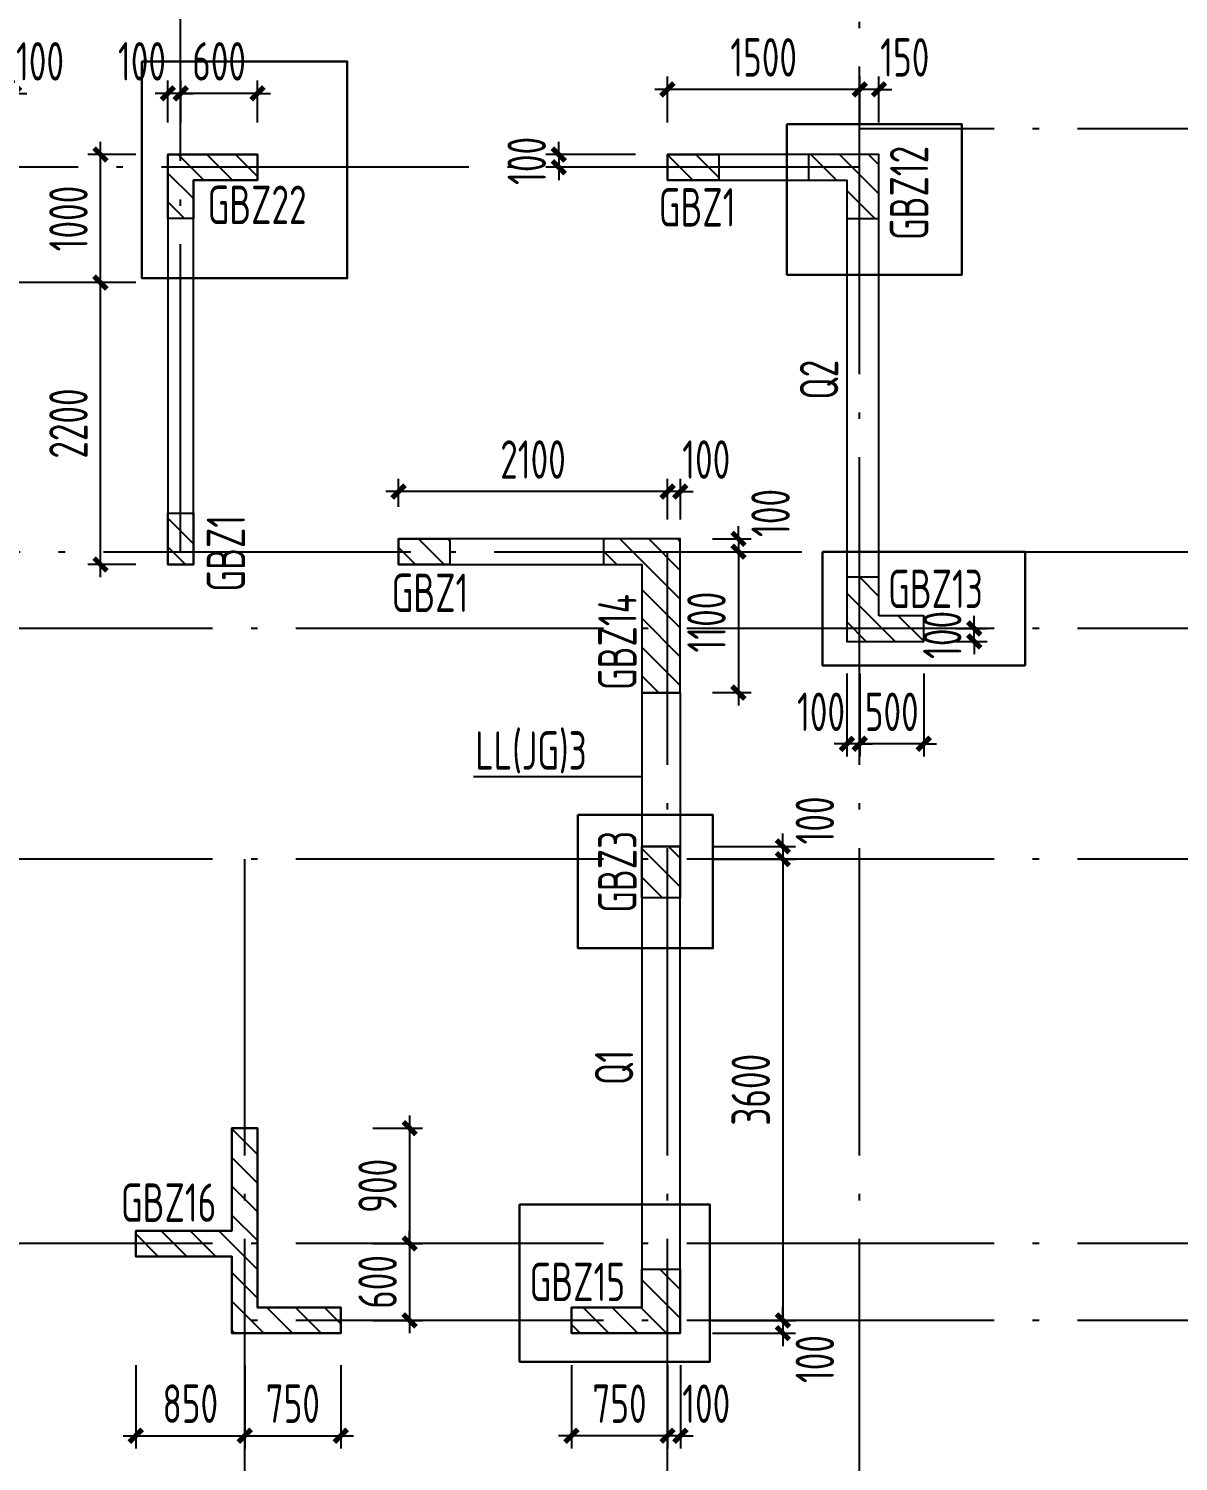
# Model space of a CAD drawing. Extents: x -144902 to 588294, y -160863 to 65494.
# Drawn here: x 13115 to 22089, y -124218 to -113036 of the extents above; entities that cross this region are included whole.
import ezdxf

# ---------------------------------------------------------------- set-up
doc = ezdxf.new("R2010")
doc.units = 0
doc.header["$LTSCALE"] = 100
doc.linetypes.add('ACAD_ISO04W100', pattern=[30.5, 24, -3, 0.5, -3])
doc.layers.get('0').update_dxf_attribs({"linetype": 'CONTINUOUS'})
doc.layers.get('Defpoints').update_dxf_attribs({"linetype": 'CONTINUOUS'})
for name, color, linetype in [('colu', 255, 'CONTINUOUS'), ('DIM', 3, 'CONTINUOUS'), ('DOTE', 253, 'ACAD_ISO04W100'), ('hatch1', 253, 'CONTINUOUS'), ('TEXT', 7, 'CONTINUOUS'), ('剪力墙开洞', 170, 'CONTINUOUS'), ('剪力墙身标注', 7, 'CONTINUOUS'), ('砼墙', 3, 'CONTINUOUS'), ('门', 174, 'CONTINUOUS')]:
    doc.layers.add(name, color=color, linetype=linetype)
doc.styles.get("Standard").update_dxf_attribs({"font": 'tssdeng.shx', "width": 0.7, "bigfont": 'tssdchn.shx'})
doc.styles.add('TSSD_Dimension', font='Tssdeng.shx', dxfattribs={"width": 0.7, "bigfont": 'tssdchn.shx'})
doc.dimstyles.new('TSSD_100_100', dxfattribs={"dimtxt": 300, "dimasz": 100, "dimexe": 100, "dimexo": 250, "dimgap": 100, "dimtad": 1, "dimdec": 0, "dimzin": 0, "dimdsep": 46, "dimtxsty": 'TSSD_Dimension', "dimblk": 'ARCHTICK', "dimcen": 0, "dimdle": 100, "dimclrt": 7, "dimadec": 0, "dimazin": 0, "dimtfac": 1, "dimtdec": 0, "dimtix": 1, "dimtmove": 2, "dimatfit": 3, "dimfxl": 1, "dimtolj": 1, "dimtzin": 0, "dimarcsym": 0})
pattern_1 = [(135, (17084.77, -33305.15), (112.2532, 112.2532), [])]

# ---------------------------------------------------------------- blocks, each defined once
blk = doc.blocks.new('_ArchTick')
at = {"color": 0, "linetype": 'ByBlock', "const_width": 0.4}
blk.add_lwpolyline([(-0.5, -0.5), (0.5, 0.5)], dxfattribs=at)
blk = doc.blocks.new('*D981')
at = {"layer": 'Defpoints', "color": 0}
for p in [(15552, -121618), (15552, -122518), (16089, -122518)]:
    blk.add_point(p, dxfattribs=at)
at = {"layer": 'DIM', "color": 0, "lineweight": -2}
for p, q in [((16089, -121518), (16089, -122618)), ((15802, -121618), (16189, -121618)), ((15802, -122518), (16189, -122518))]:
    blk.add_line(p, q, dxfattribs=at)
at = {"layer": 'DIM', "color": 0, "lineweight": -2, "xscale": 100, "yscale": 100, "zscale": 100}
for p, rotation in [((16089, -121618), 90), ((16089, -122518), 270)]:
    blk.add_blockref('_ArchTick', p, dxfattribs=dict(at, rotation=rotation))
at = {"layer": 'DIM', "color": 7, "insert": (15839, -122068), "char_height": 300, "attachment_point": 5, "rotation": 90, "style": 'TSSD_Dimension'}
blk.add_mtext('\\A1;900', dxfattribs=at)
blk = doc.blocks.new('*D982')
at = {"layer": 'Defpoints', "color": 0}
for p in [(15552, -122518), (15552, -123118), (16089, -123118)]:
    blk.add_point(p, dxfattribs=at)
at = {"layer": 'DIM', "color": 0, "lineweight": -2}
for p, q in [((16089, -122518), (16089, -122418)), ((15802, -122518), (16189, -122518)), ((16089, -122518), (16089, -123118)), ((15802, -123118), (16189, -123118)), ((16089, -123118), (16089, -123218))]:
    blk.add_line(p, q, dxfattribs=at)
at = {"layer": 'DIM', "color": 0, "lineweight": -2, "xscale": 100, "yscale": 100, "zscale": 100}
for p, rotation in [((16089, -122518), 270), ((16089, -123118), 90)]:
    blk.add_blockref('_ArchTick', p, dxfattribs=dict(at, rotation=rotation))
at = {"layer": 'DIM', "color": 7, "insert": (15839, -122818), "char_height": 300, "attachment_point": 5, "rotation": 90, "style": 'TSSD_Dimension'}
blk.add_mtext('\\A1;600', dxfattribs=at)
blk = doc.blocks.new('*D989')
at = {"layer": 'Defpoints', "color": 0}
for p in [(13676, -115018), (14202, -115018), (14202, -117218)]:
    blk.add_point(p, dxfattribs=at)
at = {"layer": 'DIM', "color": 0, "lineweight": -2}
for p, q in [((13676, -117318), (13676, -114918)), ((13952, -115018), (13576, -115018)), ((13952, -117218), (13576, -117218))]:
    blk.add_line(p, q, dxfattribs=at)
at = {"layer": 'DIM', "color": 0, "lineweight": -2, "xscale": 100, "yscale": 100, "zscale": 100}
for p, rotation in [((13676, -115018), 90), ((13676, -117218), 270)]:
    blk.add_blockref('_ArchTick', p, dxfattribs=dict(at, rotation=rotation))
at = {"layer": 'DIM', "color": 7, "insert": (13426, -116118), "char_height": 300, "attachment_point": 5, "rotation": 90, "style": 'TSSD_Dimension'}
blk.add_mtext('\\A1;2200', dxfattribs=at)
blk = doc.blocks.new('*D990')
at = {"layer": 'Defpoints', "color": 0}
for p in [(13676, -114018), (14202, -114018), (14202, -115018)]:
    blk.add_point(p, dxfattribs=at)
at = {"layer": 'DIM', "color": 0, "lineweight": -2}
for p, q in [((13676, -115118), (13676, -113918)), ((13952, -114018), (13576, -114018)), ((13952, -115018), (13576, -115018))]:
    blk.add_line(p, q, dxfattribs=at)
at = {"layer": 'DIM', "color": 0, "lineweight": -2, "xscale": 100, "yscale": 100, "zscale": 100}
for p, rotation in [((13676, -114018), 90), ((13676, -115018), 270)]:
    blk.add_blockref('_ArchTick', p, dxfattribs=dict(at, rotation=rotation))
at = {"layer": 'DIM', "color": 7, "insert": (13426, -114518), "char_height": 300, "attachment_point": 5, "rotation": 90, "style": 'TSSD_Dimension'}
blk.add_mtext('\\A1;1000', dxfattribs=at)
blk = doc.blocks.new('*D997')
at = {"layer": 'Defpoints', "color": 0}
for p in [(18202, -119418), (18202, -119518), (19002, -119518)]:
    blk.add_point(p, dxfattribs=at)
at = {"layer": 'DIM', "color": 0, "lineweight": -2}
for p, q in [((18452, -119418), (19102, -119418)), ((19002, -119418), (19002, -119318)), ((19002, -119418), (19002, -119518)), ((18452, -119518), (19102, -119518)), ((19002, -119518), (19002, -119618))]:
    blk.add_line(p, q, dxfattribs=at)
at = {"layer": 'DIM', "color": 0, "lineweight": -2, "xscale": 100, "yscale": 100, "zscale": 100}
for p, rotation in [((19002, -119418), 270), ((19002, -119518), 90)]:
    blk.add_blockref('_ArchTick', p, dxfattribs=dict(at, rotation=rotation))
at = {"layer": 'DIM', "color": 7, "insert": (19252, -119216), "char_height": 300, "attachment_point": 5, "rotation": 90, "style": 'TSSD_Dimension'}
blk.add_mtext('\\A1;100', dxfattribs=at)
blk = doc.blocks.new('*D998')
at = {"layer": 'Defpoints', "color": 0}
for p in [(18202, -119518), (18202, -123118), (19002, -123118)]:
    blk.add_point(p, dxfattribs=at)
at = {"layer": 'DIM', "color": 0, "lineweight": -2}
for p, q in [((19002, -119418), (19002, -123218)), ((18452, -119518), (19102, -119518)), ((18452, -123118), (19102, -123118))]:
    blk.add_line(p, q, dxfattribs=at)
at = {"layer": 'DIM', "color": 0, "lineweight": -2, "xscale": 100, "yscale": 100, "zscale": 100}
for p, rotation in [((19002, -119518), 90), ((19002, -123118), 270)]:
    blk.add_blockref('_ArchTick', p, dxfattribs=dict(at, rotation=rotation))
at = {"layer": 'DIM', "color": 7, "insert": (18752, -121318), "char_height": 300, "attachment_point": 5, "rotation": 90, "style": 'TSSD_Dimension'}
blk.add_mtext('\\A1;3600', dxfattribs=at)
blk = doc.blocks.new('*D999')
at = {"layer": 'Defpoints', "color": 0}
for p in [(18102, -123218), (18202, -123218), (18102, -124018)]:
    blk.add_point(p, dxfattribs=at)
at = {"layer": 'DIM', "color": 0, "lineweight": -2}
for p, q in [((18102, -123468), (18102, -124118)), ((18202, -123468), (18202, -124118)), ((18102, -124018), (18002, -124018)), ((18202, -124018), (18102, -124018)), ((18202, -124018), (18302, -124018))]:
    blk.add_line(p, q, dxfattribs=at)
at = {"layer": 'DIM', "color": 0, "lineweight": -2, "xscale": 100, "yscale": 100, "zscale": 100}
blk.add_blockref('_ArchTick', (18102, -124018), dxfattribs=at)
at = {"layer": 'DIM', "color": 0, "lineweight": -2, "xscale": 100, "yscale": 100, "zscale": 100, "rotation": 180}
blk.add_blockref('_ArchTick', (18202, -124018), dxfattribs=at)
at = {"layer": 'DIM', "color": 7, "insert": (18404, -123768), "char_height": 300, "attachment_point": 5, "style": 'TSSD_Dimension'}
blk.add_mtext('\\A1;100', dxfattribs=at)
blk = doc.blocks.new('*D1000')
at = {"layer": 'Defpoints', "color": 0}
for p in [(17352, -123218), (18102, -123218), (17352, -124018)]:
    blk.add_point(p, dxfattribs=at)
at = {"layer": 'DIM', "color": 0, "lineweight": -2}
for p, q in [((17352, -123468), (17352, -124118)), ((18102, -123468), (18102, -124118)), ((18202, -124018), (17252, -124018))]:
    blk.add_line(p, q, dxfattribs=at)
at = {"layer": 'DIM', "color": 0, "lineweight": -2, "xscale": 100, "yscale": 100, "zscale": 100, "rotation": 180}
blk.add_blockref('_ArchTick', (17352, -124018), dxfattribs=at)
at = {"layer": 'DIM', "color": 0, "lineweight": -2, "xscale": 100, "yscale": 100, "zscale": 100}
blk.add_blockref('_ArchTick', (18102, -124018), dxfattribs=at)
at = {"layer": 'DIM', "color": 7, "insert": (17727, -123768), "char_height": 300, "attachment_point": 5, "style": 'TSSD_Dimension'}
blk.add_mtext('\\A1;750', dxfattribs=at)
blk = doc.blocks.new('*D1034')
at = {"layer": 'Defpoints', "color": 0}
for p in [(19602, -117818), (20102, -117818), (19602, -118618)]:
    blk.add_point(p, dxfattribs=at)
at = {"layer": 'DIM', "color": 0, "lineweight": -2}
for p, q in [((19602, -118068), (19602, -118718)), ((20102, -118068), (20102, -118718)), ((19602, -118618), (19502, -118618)), ((20102, -118618), (19602, -118618)), ((20102, -118618), (20202, -118618))]:
    blk.add_line(p, q, dxfattribs=at)
at = {"layer": 'DIM', "color": 0, "lineweight": -2, "xscale": 100, "yscale": 100, "zscale": 100}
blk.add_blockref('_ArchTick', (19602, -118618), dxfattribs=at)
at = {"layer": 'DIM', "color": 0, "lineweight": -2, "xscale": 100, "yscale": 100, "zscale": 100, "rotation": 180}
blk.add_blockref('_ArchTick', (20102, -118618), dxfattribs=at)
at = {"layer": 'DIM', "color": 7, "insert": (19852, -118368), "char_height": 300, "attachment_point": 5, "style": 'TSSD_Dimension'}
blk.add_mtext('\\A1;500', dxfattribs=at)
blk = doc.blocks.new('*D1035')
at = {"layer": 'Defpoints', "color": 0}
for p in [(19502, -117818), (19602, -117818), (19502, -118618)]:
    blk.add_point(p, dxfattribs=at)
at = {"layer": 'DIM', "color": 0, "lineweight": -2}
for p, q in [((19502, -118068), (19502, -118718)), ((19602, -118068), (19602, -118718)), ((19502, -118618), (19402, -118618)), ((19602, -118618), (19502, -118618)), ((19602, -118618), (19702, -118618))]:
    blk.add_line(p, q, dxfattribs=at)
at = {"layer": 'DIM', "color": 0, "lineweight": -2, "xscale": 100, "yscale": 100, "zscale": 100}
blk.add_blockref('_ArchTick', (19502, -118618), dxfattribs=at)
at = {"layer": 'DIM', "color": 0, "lineweight": -2, "xscale": 100, "yscale": 100, "zscale": 100, "rotation": 180}
blk.add_blockref('_ArchTick', (19602, -118618), dxfattribs=at)
at = {"layer": 'DIM', "color": 7, "insert": (19300, -118368), "char_height": 300, "attachment_point": 5, "style": 'TSSD_Dimension'}
blk.add_mtext('\\A1;100', dxfattribs=at)
blk = doc.blocks.new('*D1036')
at = {"layer": 'Defpoints', "color": 0}
for p in [(20102, -117718), (20496, -117718), (20102, -117818)]:
    blk.add_point(p, dxfattribs=at)
at = {"layer": 'DIM', "color": 0, "lineweight": -2}
for p, q in [((20496, -117718), (20496, -117618)), ((20352, -117718), (20596, -117718)), ((20496, -117818), (20496, -117718)), ((20352, -117818), (20596, -117818)), ((20496, -117818), (20496, -117918))]:
    blk.add_line(p, q, dxfattribs=at)
at = {"layer": 'DIM', "color": 0, "lineweight": -2, "xscale": 100, "yscale": 100, "zscale": 100}
for p, rotation in [((20496, -117718), 270), ((20496, -117818), 90)]:
    blk.add_blockref('_ArchTick', p, dxfattribs=dict(at, rotation=rotation))
at = {"layer": 'DIM', "color": 7, "insert": (20246, -117768), "char_height": 300, "attachment_point": 5, "rotation": 90, "style": 'TSSD_Dimension'}
blk.add_mtext('\\A1;100', dxfattribs=at)
blk = doc.blocks.new('*D1037')
at = {"layer": 'Defpoints', "color": 0}
for p in [(19602, -113510), (19602, -114018), (19752, -114018)]:
    blk.add_point(p, dxfattribs=at)
at = {"layer": 'DIM', "color": 0, "lineweight": -2}
for p, q in [((19602, -113768), (19602, -113410)), ((19752, -113768), (19752, -113410)), ((19602, -113510), (19502, -113510)), ((19752, -113510), (19602, -113510)), ((19752, -113510), (19852, -113510))]:
    blk.add_line(p, q, dxfattribs=at)
at = {"layer": 'DIM', "color": 0, "lineweight": -2, "xscale": 100, "yscale": 100, "zscale": 100}
blk.add_blockref('_ArchTick', (19602, -113510), dxfattribs=at)
at = {"layer": 'DIM', "color": 0, "lineweight": -2, "xscale": 100, "yscale": 100, "zscale": 100, "rotation": 180}
blk.add_blockref('_ArchTick', (19752, -113510), dxfattribs=at)
at = {"layer": 'DIM', "color": 7, "insert": (19954, -113260), "char_height": 300, "attachment_point": 5, "style": 'TSSD_Dimension'}
blk.add_mtext('\\A1;150', dxfattribs=at)
blk = doc.blocks.new('*D1038')
at = {"layer": 'Defpoints', "color": 0}
for p in [(18102, -113510), (18102, -114018), (19602, -114018)]:
    blk.add_point(p, dxfattribs=at)
at = {"layer": 'DIM', "color": 0, "lineweight": -2}
for p, q in [((18102, -113768), (18102, -113410)), ((19602, -113768), (19602, -113410)), ((19702, -113510), (18002, -113510))]:
    blk.add_line(p, q, dxfattribs=at)
at = {"layer": 'DIM', "color": 0, "lineweight": -2, "xscale": 100, "yscale": 100, "zscale": 100, "rotation": 180}
blk.add_blockref('_ArchTick', (18102, -113510), dxfattribs=at)
at = {"layer": 'DIM', "color": 0, "lineweight": -2, "xscale": 100, "yscale": 100, "zscale": 100}
blk.add_blockref('_ArchTick', (19602, -113510), dxfattribs=at)
at = {"layer": 'DIM', "color": 7, "insert": (18852, -113260), "char_height": 300, "attachment_point": 5, "style": 'TSSD_Dimension'}
blk.add_mtext('\\A1;1500', dxfattribs=at)
blk = doc.blocks.new('*D1039')
at = {"layer": 'Defpoints', "color": 0}
for p in [(18102, -114018), (17253, -114118), (18102, -114118)]:
    blk.add_point(p, dxfattribs=at)
at = {"layer": 'DIM', "color": 0, "lineweight": -2}
for p, q in [((17253, -114018), (17253, -113918)), ((17852, -114018), (17153, -114018)), ((17253, -114018), (17253, -114118)), ((17852, -114118), (17153, -114118)), ((17253, -114118), (17253, -114218))]:
    blk.add_line(p, q, dxfattribs=at)
at = {"layer": 'DIM', "color": 0, "lineweight": -2, "xscale": 100, "yscale": 100, "zscale": 100}
for p, rotation in [((17253, -114018), 270), ((17253, -114118), 90)]:
    blk.add_blockref('_ArchTick', p, dxfattribs=dict(at, rotation=rotation))
at = {"layer": 'DIM', "color": 7, "insert": (17003, -114068), "char_height": 300, "attachment_point": 5, "rotation": 90, "style": 'TSSD_Dimension'}
blk.add_mtext('\\A1;100', dxfattribs=at)
blk = doc.blocks.new('*D1040')
at = {"layer": 'Defpoints', "color": 0}
for p in [(18102, -116649), (18102, -117118), (18202, -117118)]:
    blk.add_point(p, dxfattribs=at)
at = {"layer": 'DIM', "color": 0, "lineweight": -2}
for p, q in [((18102, -116868), (18102, -116549)), ((18202, -116868), (18202, -116549)), ((18102, -116649), (18002, -116649)), ((18202, -116649), (18102, -116649)), ((18202, -116649), (18302, -116649))]:
    blk.add_line(p, q, dxfattribs=at)
at = {"layer": 'DIM', "color": 0, "lineweight": -2, "xscale": 100, "yscale": 100, "zscale": 100}
blk.add_blockref('_ArchTick', (18102, -116649), dxfattribs=at)
at = {"layer": 'DIM', "color": 0, "lineweight": -2, "xscale": 100, "yscale": 100, "zscale": 100, "rotation": 180}
blk.add_blockref('_ArchTick', (18202, -116649), dxfattribs=at)
at = {"layer": 'DIM', "color": 7, "insert": (18404, -116399), "char_height": 300, "attachment_point": 5, "style": 'TSSD_Dimension'}
blk.add_mtext('\\A1;100', dxfattribs=at)
blk = doc.blocks.new('*D1041')
at = {"layer": 'Defpoints', "color": 0}
for p in [(16002, -116649), (16002, -117018), (18102, -117118)]:
    blk.add_point(p, dxfattribs=at)
at = {"layer": 'DIM', "color": 0, "lineweight": -2}
for p, q in [((16002, -116768), (16002, -116549)), ((18102, -116868), (18102, -116549)), ((18202, -116649), (15902, -116649))]:
    blk.add_line(p, q, dxfattribs=at)
at = {"layer": 'DIM', "color": 0, "lineweight": -2, "xscale": 100, "yscale": 100, "zscale": 100, "rotation": 180}
blk.add_blockref('_ArchTick', (16002, -116649), dxfattribs=at)
at = {"layer": 'DIM', "color": 0, "lineweight": -2, "xscale": 100, "yscale": 100, "zscale": 100}
blk.add_blockref('_ArchTick', (18102, -116649), dxfattribs=at)
at = {"layer": 'DIM', "color": 7, "insert": (17052, -116399), "char_height": 300, "attachment_point": 5, "style": 'TSSD_Dimension'}
blk.add_mtext('\\A1;2100', dxfattribs=at)
blk = doc.blocks.new('*D1042')
at = {"layer": 'Defpoints', "color": 0}
for p in [(18202, -117018), (18202, -117118), (18656, -117118)]:
    blk.add_point(p, dxfattribs=at)
at = {"layer": 'DIM', "color": 0, "lineweight": -2}
for p, q in [((18656, -117018), (18656, -116918)), ((18452, -117018), (18756, -117018)), ((18656, -117018), (18656, -117118)), ((18452, -117118), (18756, -117118)), ((18656, -117118), (18656, -117218))]:
    blk.add_line(p, q, dxfattribs=at)
at = {"layer": 'DIM', "color": 0, "lineweight": -2, "xscale": 100, "yscale": 100, "zscale": 100}
for p, rotation in [((18656, -117018), 270), ((18656, -117118), 90)]:
    blk.add_blockref('_ArchTick', p, dxfattribs=dict(at, rotation=rotation))
at = {"layer": 'DIM', "color": 7, "insert": (18906, -116816), "char_height": 300, "attachment_point": 5, "rotation": 90, "style": 'TSSD_Dimension'}
blk.add_mtext('\\A1;100', dxfattribs=at)
blk = doc.blocks.new('*D1043')
at = {"layer": 'Defpoints', "color": 0}
for p in [(18202, -117118), (18202, -118218), (18656, -118218)]:
    blk.add_point(p, dxfattribs=at)
at = {"layer": 'DIM', "color": 0, "lineweight": -2}
for p, q in [((18656, -117018), (18656, -118318)), ((18452, -117118), (18756, -117118)), ((18452, -118218), (18756, -118218))]:
    blk.add_line(p, q, dxfattribs=at)
at = {"layer": 'DIM', "color": 0, "lineweight": -2, "xscale": 100, "yscale": 100, "zscale": 100}
for p, rotation in [((18656, -117118), 90), ((18656, -118218), 270)]:
    blk.add_blockref('_ArchTick', p, dxfattribs=dict(at, rotation=rotation))
at = {"layer": 'DIM', "color": 7, "insert": (18406, -117668), "char_height": 300, "attachment_point": 5, "rotation": 90, "style": 'TSSD_Dimension'}
blk.add_mtext('\\A1;1100', dxfattribs=at)
blk = doc.blocks.new('*D1044')
at = {"layer": 'Defpoints', "color": 0}
for p in [(18202, -123118), (18202, -123218), (19002, -123218)]:
    blk.add_point(p, dxfattribs=at)
at = {"layer": 'DIM', "color": 0, "lineweight": -2}
for p, q in [((19002, -123118), (19002, -123018)), ((18452, -123118), (19102, -123118)), ((18452, -123218), (19102, -123218)), ((19002, -123118), (19002, -123218)), ((19002, -123218), (19002, -123318))]:
    blk.add_line(p, q, dxfattribs=at)
at = {"layer": 'DIM', "color": 0, "lineweight": -2, "xscale": 100, "yscale": 100, "zscale": 100}
for p, rotation in [((19002, -123118), 270), ((19002, -123218), 90)]:
    blk.add_blockref('_ArchTick', p, dxfattribs=dict(at, rotation=rotation))
at = {"layer": 'DIM', "color": 7, "insert": (19252, -123420), "char_height": 300, "attachment_point": 5, "rotation": 90, "style": 'TSSD_Dimension'}
blk.add_mtext('\\A1;100', dxfattribs=at)
blk = doc.blocks.new('*D1049')
at = {"layer": 'Defpoints', "color": 0}
for p in [(14302, -113541), (14302, -114018), (14902, -114018)]:
    blk.add_point(p, dxfattribs=at)
at = {"layer": 'DIM', "color": 0, "lineweight": -2}
for p, q in [((14302, -113768), (14302, -113441)), ((14902, -113768), (14902, -113441)), ((14302, -113541), (14202, -113541)), ((14902, -113541), (14302, -113541)), ((14902, -113541), (15002, -113541))]:
    blk.add_line(p, q, dxfattribs=at)
at = {"layer": 'DIM', "color": 0, "lineweight": -2, "xscale": 100, "yscale": 100, "zscale": 100}
blk.add_blockref('_ArchTick', (14302, -113541), dxfattribs=at)
at = {"layer": 'DIM', "color": 0, "lineweight": -2, "xscale": 100, "yscale": 100, "zscale": 100, "rotation": 180}
blk.add_blockref('_ArchTick', (14902, -113541), dxfattribs=at)
at = {"layer": 'DIM', "color": 7, "insert": (14602, -113291), "char_height": 300, "attachment_point": 5, "style": 'TSSD_Dimension'}
blk.add_mtext('\\A1;600', dxfattribs=at)
blk = doc.blocks.new('*D1050')
at = {"layer": 'Defpoints', "color": 0}
for p in [(14202, -113541), (14202, -114018), (14302, -114018)]:
    blk.add_point(p, dxfattribs=at)
at = {"layer": 'DIM', "color": 0, "lineweight": -2}
for p, q in [((14202, -113768), (14202, -113441)), ((14302, -113768), (14302, -113441)), ((14202, -113541), (14102, -113541)), ((14302, -113541), (14202, -113541)), ((14302, -113541), (14402, -113541))]:
    blk.add_line(p, q, dxfattribs=at)
at = {"layer": 'DIM', "color": 0, "lineweight": -2, "xscale": 100, "yscale": 100, "zscale": 100}
blk.add_blockref('_ArchTick', (14202, -113541), dxfattribs=at)
at = {"layer": 'DIM', "color": 0, "lineweight": -2, "xscale": 100, "yscale": 100, "zscale": 100, "rotation": 180}
blk.add_blockref('_ArchTick', (14302, -113541), dxfattribs=at)
at = {"layer": 'DIM', "color": 7, "insert": (14000, -113291), "char_height": 300, "attachment_point": 5, "style": 'TSSD_Dimension'}
blk.add_mtext('\\A1;100', dxfattribs=at)
blk = doc.blocks.new('*D1051')
at = {"layer": 'Defpoints', "color": 0}
for p in [(12902, -113541), (12902, -114118), (13002, -114118)]:
    blk.add_point(p, dxfattribs=at)
at = {"layer": 'DIM', "color": 0, "lineweight": -2}
for p, q in [((12902, -113868), (12902, -113441)), ((13002, -113868), (13002, -113441)), ((12902, -113541), (12802, -113541)), ((13002, -113541), (12902, -113541)), ((13002, -113541), (13102, -113541))]:
    blk.add_line(p, q, dxfattribs=at)
at = {"layer": 'DIM', "color": 0, "lineweight": -2, "xscale": 100, "yscale": 100, "zscale": 100}
blk.add_blockref('_ArchTick', (12902, -113541), dxfattribs=at)
at = {"layer": 'DIM', "color": 0, "lineweight": -2, "xscale": 100, "yscale": 100, "zscale": 100, "rotation": 180}
blk.add_blockref('_ArchTick', (13002, -113541), dxfattribs=at)
at = {"layer": 'DIM', "color": 7, "insert": (13204, -113291), "char_height": 300, "attachment_point": 5, "style": 'TSSD_Dimension'}
blk.add_mtext('\\A1;100', dxfattribs=at)
blk = doc.blocks.new('*D1123')
at = {"layer": 'Defpoints', "color": 0}
for p in [(13952, -123218), (14802, -123218), (14802, -124018)]:
    blk.add_point(p, dxfattribs=at)
at = {"layer": 'DIM', "color": 0, "lineweight": -2}
for p, q in [((13952, -123468), (13952, -124118)), ((14802, -123468), (14802, -124118)), ((13852, -124018), (14902, -124018))]:
    blk.add_line(p, q, dxfattribs=at)
at = {"layer": 'DIM', "color": 0, "lineweight": -2, "xscale": 100, "yscale": 100, "zscale": 100, "rotation": 180}
blk.add_blockref('_ArchTick', (13952, -124018), dxfattribs=at)
at = {"layer": 'DIM', "color": 0, "lineweight": -2, "xscale": 100, "yscale": 100, "zscale": 100}
blk.add_blockref('_ArchTick', (14802, -124018), dxfattribs=at)
at = {"layer": 'DIM', "color": 7, "insert": (14377, -123768), "char_height": 300, "attachment_point": 5, "style": 'TSSD_Dimension'}
blk.add_mtext('\\A1;850', dxfattribs=at)
blk = doc.blocks.new('*D1124')
at = {"layer": 'Defpoints', "color": 0}
for p in [(14802, -123218), (15552, -123218), (15552, -124018)]:
    blk.add_point(p, dxfattribs=at)
at = {"layer": 'DIM', "color": 0, "lineweight": -2}
for p, q in [((14802, -123468), (14802, -124118)), ((15552, -123468), (15552, -124118)), ((14702, -124018), (15652, -124018))]:
    blk.add_line(p, q, dxfattribs=at)
at = {"layer": 'DIM', "color": 0, "lineweight": -2, "xscale": 100, "yscale": 100, "zscale": 100, "rotation": 180}
blk.add_blockref('_ArchTick', (14802, -124018), dxfattribs=at)
at = {"layer": 'DIM', "color": 0, "lineweight": -2, "xscale": 100, "yscale": 100, "zscale": 100}
blk.add_blockref('_ArchTick', (15552, -124018), dxfattribs=at)
at = {"layer": 'DIM', "color": 7, "insert": (15177, -123768), "char_height": 300, "attachment_point": 5, "style": 'TSSD_Dimension'}
blk.add_mtext('\\A1;750', dxfattribs=at)

msp = doc.modelspace()

# ---------------------------------------------------------------- hatches: boundary and pattern name
at = {"layer": 'hatch1'}
h = msp.add_hatch(dxfattribs=at)
h.set_pattern_fill('ANSI31', color=256, scale=50, style=0)
h.set_pattern_definition(pattern_1)
h.paths.add_polyline_path([(14901.577, -114018.615), (14901.547, -114218.283), (14401.544, -114218.437), (14401.575, -114518.572), (14201.594, -114518.57), (14201.594, -114018.615)])
h = msp.add_hatch(dxfattribs=at)
h.set_pattern_fill('ANSI31', color=256, scale=50, style=0)
h.set_pattern_definition(pattern_1)
h.paths.add_polyline_path([(18501.594, -114218.303), (18101.594, -114218.303), (18101.594, -114018.303), (18501.594, -114018.303)])
h = msp.add_hatch(dxfattribs=at)
h.set_pattern_fill('ANSI31', color=256, scale=50, style=0)
h.set_pattern_definition(pattern_1)
h.paths.add_polyline_path([(19501.594, -114218.125), (19501.594, -114518.125), (19751.594, -114518.125), (19751.594, -114018.125), (19201.594, -114018.125), (19201.594, -114218.125)])
h = msp.add_hatch(dxfattribs=at)
h.set_pattern_fill('ANSI31', color=256, scale=50, style=0)
h.set_pattern_definition(pattern_1)
h.paths.add_polyline_path([(14401.598, -116818.304), (14401.596, -117218.304), (14201.594, -117218.302), (14201.596, -116818.302)])
h = msp.add_hatch(dxfattribs=at)
h.set_pattern_fill('ANSI31', color=256, scale=50, style=0)
h.set_pattern_definition(pattern_1)
h.paths.add_polyline_path([(16401.556, -117218.302), (16001.556, -117218.302), (16001.556, -117018.302), (16401.556, -117018.302)])
h = msp.add_hatch(dxfattribs=at)
h.set_pattern_fill('ANSI31', color=256, scale=50, style=0)
h.set_pattern_definition(pattern_1)
h.paths.add_polyline_path([(18201.594, -118218.627), (18201.594, -117018.302), (17601.594, -117018.302), (17601.594, -117218.302), (17901.594, -117218.302), (17901.594, -118218.627)])
h = msp.add_hatch(dxfattribs=at)
h.set_pattern_fill('ANSI31', color=256, scale=50, style=0)
h.set_pattern_definition(pattern_1)
h.paths.add_polyline_path([(19751.594, -117618.135), (19751.594, -117318.135), (19501.594, -117318.135), (19501.594, -117818.135), (20101.594, -117818.135), (20101.594, -117618.135)])
h = msp.add_hatch(dxfattribs=at)
h.set_pattern_fill('ANSI31', color=256, scale=50, style=0)
h.set_pattern_definition(pattern_1)
h.paths.add_polyline_path([(18201.594, -119418.627), (18201.594, -119818.627), (17901.594, -119818.627), (17901.594, -119418.627)])
h = msp.add_hatch(dxfattribs=at)
h.set_pattern_fill('ANSI31', color=256, scale=50, style=0)
h.set_pattern_definition([(135, (17084.77, -33304.72), (112.2532, 112.2532), [])])
h.paths.add_polyline_path([(15551.56, -123017.735), (15551.553, -123217.741), (14701.559, -123217.681), (14701.559, -122618.113), (13951.557, -122618.106), (13951.561, -122418.106), (14701.558, -122418.113), (14701.559, -121617.689), (14901.563, -121617.689), (14901.559, -123017.695)])
h = msp.add_hatch(dxfattribs=at)
h.set_pattern_fill('ANSI31', color=256, scale=50, style=0)
h.set_pattern_definition(pattern_1)
h.paths.add_polyline_path([(18201.594, -122718.135), (18201.594, -123218.135), (17351.423, -123218.301), (17351.423, -123018.135), (17901.594, -123018.135), (17901.594, -122718.135)])

# ---------------------------------------------------------------- linework, layer by layer
at = {"color": 1, "lineweight": 30, "elevation": 0}
for points in [[(13999.671, -113290.976), (15602.066, -113290.976), (15602.066, -114983.451), (13999.671, -114983.451)], [(19311.003, -117118.135), (20892.599, -117118.135), (20892.599, -118005.372), (19311.003, -118005.372)]]:
    msp.add_lwpolyline(points, close=True, dxfattribs=at)
at = {"color": 1, "lineweight": 30}
for points in [[(19033.789, -113782.38), (20399.801, -113782.38), (20399.801, -114956.57), (19033.789, -114956.57)], [(17402.892, -119172.374), (18456.702, -119172.374), (18456.702, -120212.96), (17402.892, -120212.96)], [(16947.306, -122214.713), (18432.875, -122214.713), (18432.875, -123441.109), (16947.306, -123441.109)]]:
    msp.add_lwpolyline(points, close=True, dxfattribs=at)
at = {"layer": 'colu', "color": 1, "elevation": 0}
for points in [[(14901.577, -114018.615), (14901.547, -114218.283), (14401.544, -114218.437), (14401.575, -114518.572), (14201.594, -114518.57), (14201.594, -114018.615), (14901.577, -114018.615)], [(18501.594, -114218.303), (18101.594, -114218.303), (18101.594, -114018.303), (18501.594, -114018.303), (18501.594, -114218.303)], [(19501.594, -114218.125), (19501.594, -114518.125), (19751.594, -114518.125), (19751.594, -114018.125), (19201.594, -114018.125), (19201.594, -114218.125), (19501.594, -114218.125)], [(14401.598, -116818.304), (14401.596, -117218.304), (14201.594, -117218.302), (14201.596, -116818.302), (14401.598, -116818.304)], [(16401.556, -117218.302), (16001.556, -117218.302), (16001.556, -117018.302), (16401.556, -117018.302), (16401.556, -117218.302)], [(18201.594, -118218.627), (18201.594, -117018.302), (17601.594, -117018.302), (17601.594, -117218.302), (17901.594, -117218.302), (17901.594, -118218.627), (18201.594, -118218.627)], [(19751.594, -117618.135), (19751.594, -117318.135), (19501.594, -117318.135), (19501.594, -117818.135), (20101.594, -117818.135), (20101.594, -117618.135), (19751.594, -117618.135)], [(18201.594, -119418.627), (18201.594, -119818.627), (17901.594, -119818.627), (17901.594, -119418.627), (18201.594, -119418.627)], [(15551.56, -123017.735), (15551.553, -123217.741), (14701.559, -123217.681), (14701.559, -122618.113), (13951.557, -122618.106), (13951.561, -122418.106), (14701.558, -122418.113), (14701.559, -121617.689), (14901.563, -121617.689), (14901.559, -123017.695), (15551.56, -123017.735)], [(18201.594, -122718.135), (18201.594, -123218.135), (17351.423, -123218.301), (17351.423, -123018.135), (17901.594, -123018.135), (17901.594, -122718.135), (18201.594, -122718.135)]]:
    msp.add_lwpolyline(points, dxfattribs=at)
at = {"layer": 'DOTE'}
for p, q in [((14301.594, -117118.135, 0), (14301.594, -105918.135, 0)), ((19601.594, -124881.378, 0), (19601.594, -105918.135, 0)), ((29801.594, -113818.135, 0), (19601.594, -113818.135, 0)), ((19601.594, -114118.135, 0), (-10898.406, -114118.135, 0)), ((13592.247, -115018.135, 0), (4472.056, -115018.135, 0)), ((1499.428, -117118.135, 0), (29801.594, -117118.135, 0)), ((18101.594, -124881.378, 0), (18101.594, -117118.135, 0)), ((29801.594, -117718.135, 0), (-11298.406, -117718.135, 0)), ((29801.594, -119518.135, 0), (-11298.406, -119518.135, 0)), ((14801.594, -124881.378, 0), (14801.594, -119518.135, 0)), ((29801.594, -122518.135, 0), (-11298.406, -122518.135, 0)), ((29801.594, -123118.135, 0), (14801.594, -123118.135, 0))]:
    msp.add_line(p, q, dxfattribs=at)
at = {"layer": '剪力墙开洞'}
msp.add_line((17901.72, -118875.292, 0), (16588.395, -118875.293, 0), dxfattribs=at)
at = {"layer": '砼墙', "elevation": 0}
for points in [[(14401.594, -114218.135), (14901.745, -114218.135), (14901.745, -114018.135), (14201.594, -114018.135), (14201.594, -117218.135), (14401.594, -117218.135)], [(19751.594, -117618.135), (19751.594, -114018.125), (18101.594, -114018.125), (18101.594, -114218.125), (19501.594, -114218.125), (19501.594, -117818.135), (20101.594, -117818.135), (20101.594, -117618.135)], [(18201.594, -117018.135), (16001.594, -117018.135), (16001.594, -117218.135), (17901.594, -117218.135), (17901.594, -118218.124), (18201.594, -118218.124)], [(17901.594, -123018.135), (17351.594, -123018.135), (17351.594, -123218.135), (18201.594, -123218.135), (18201.594, -119418.124), (17901.594, -119418.124)], [(13951.594, -122418.135), (13951.594, -122618.135), (14701.594, -122618.135), (14701.594, -123217.699), (15551.594, -123217.699), (15551.594, -123017.699), (14901.594, -123017.699), (14901.594, -122418.135), (14901.594, -121618.135), (14701.594, -121618.135), (14701.594, -122418.135)]]:
    msp.add_lwpolyline(points, close=True, dxfattribs=at)
at = {"layer": '门'}
for p, q in [((17901.594, -118218.627, 0), (17901.594, -119418.627, 0)), ((18201.594, -118218.627, 0), (18201.594, -119418.627, 0))]:
    msp.add_line(p, q, dxfattribs=at)

# ---------------------------------------------------------------- texts
at = {"layer": 'TEXT', "color": 100, "width": 0.7}
for s, p in [('GBZ12', (20137.593, -114686.646, 0)), ('GBZ1', (14804.986, -117430.39, 0)), ('GBZ14', (17860.389, -118198.913, 0)), ('GBZ3', (17860.389, -119937.185, 0))]:
    msp.add_text(s, height=300, rotation=90, dxfattribs=at).set_placement(p)
for s, p in [('GBZ22', (14511.491, -114561.006, 0)), ('GBZ1', (18033.394, -114580.291, 0)), ('GBZ1', (15948.223, -117589.111, 0)), ('GBZ13', (19823.354, -117558.454, 0)), ('GBZ16', (13835.501, -122348.875, 0)), ('GBZ15', (17025.197, -122967.635, 0))]:
    msp.add_text(s, height=300, dxfattribs=at).set_placement(p)
at = {"layer": '剪力墙开洞', "width": 0.7}
msp.add_text('LL(JG)3', height=300, dxfattribs=at).set_placement((16600.94, -118819.711, 0))
at = {"layer": '剪力墙身标注', "color": 3, "width": 0.7}
for s, p in [('Q2', (19434.493, -115932.099, 0)), ('Q1', (17834.493, -121281.478, 0))]:
    msp.add_text(s, height=300, rotation=90, dxfattribs=at).set_placement(p)

# ---------------------------------------------------------------- dimensions: what is measured, and where the dimension line sits
at = {"layer": 'DIM'}
for base, p1, p2, angle, picture, middle, dimtype in [((12901.594, -113540.976, 0), (13001.594, -114118.135, 0), (12901.594, -114118.135, 0), 180, '*D1051', (13203.517, -113290.976, 0), 160), ((14201.594, -113540.976, 0), (14301.594, -114018.135, 0), (14201.594, -114018.135, 0), 180, '*D1050', (13999.671, -113290.976, 0), 160), ((19601.594, -113509.672, 0), (19751.594, -114018.125, 0), (19601.594, -114018.125, 0), 180, '*D1037', (19953.517, -113259.672, 0), 160), ((18101.594, -116649, 0), (18201.594, -117118.135, 0), (18101.594, -117118.135, 0), 180, '*D1040', (18403.517, -116399, 0), 160), ((18655.536, -117118.135, 0), (18201.594, -117018.135, 0), (18201.594, -117118.135, 0), 90, '*D1042', (18905.536, -116816.212, 0), 160), ((19501.594, -118618.135, 0), (19601.594, -117818.135, 0), (19501.594, -117818.135, 0), 180, '*D1035', (19299.671, -118368.135, 0), 160), ((19001.594, -119518.135, 0), (18201.594, -119418.124, 0), (18201.594, -119518.135, 0), 270, '*D997', (19251.594, -119216.201, 0), 161), ((19001.594, -123218.135, 0), (18201.594, -123118.135, 0), (18201.594, -123218.135, 0), 270, '*D1044', (19251.594, -123420.058, 0), 161), ((18101.594, -124018.135, 0), (18201.594, -123218.135, 0), (18101.594, -123218.135, 0), 180, '*D999', (18403.517, -123768.135, 0), 161)]:
    dim = msp.add_linear_dim(base=base, p1=p1, p2=p2, angle=angle, dimstyle='TSSD_100_100', dxfattribs=at)
    dim.commit()
    dim.dimension.update_dxf_attribs({"geometry": picture, "text_midpoint": middle, "dimtype": dimtype})
for base, p1, p2, angle, picture, middle in [((14301.594, -113540.976, 0), (14901.745, -114018.135, 0), (14301.594, -114018.135, 0), 180, '*D1049', (14601.67, -113290.976, 0)), ((18101.594, -113509.672, 0), (19601.594, -114018.125, 0), (18101.594, -114018.125, 0), 180, '*D1038', (18851.594, -113259.672, 0)), ((17253.243, -114118.125, 0), (18101.594, -114018.125, 0), (18101.594, -114118.125, 0), 90, '*D1039', (17003.243, -114068.125, 0)), ((16001.594, -116649, 0), (18101.594, -117118.135, 0), (16001.594, -117018.135, 0), 180, '*D1041', (17051.594, -116399, 0)), ((18655.536, -118218.124, 0), (18201.594, -117118.135, 0), (18201.594, -118218.124, 0), 90, '*D1043', (18405.536, -117668.13, 0)), ((20496.279, -117718.135, 0), (20101.594, -117818.135, 0), (20101.594, -117718.135, 0), 90, '*D1036', (20246.279, -117768.135, 0)), ((19601.594, -118618.135, 0), (20101.594, -117818.135, 0), (19601.594, -117818.135, 0), 180, '*D1034', (19851.594, -118368.135, 0))]:
    dim = msp.add_linear_dim(base=base, p1=p1, p2=p2, angle=angle, dimstyle='TSSD_100_100', dxfattribs=at)
    dim.commit()
    dim.dimension.update_dxf_attribs({"geometry": picture, "text_midpoint": middle})
for p1, p2, distance, picture, middle in [((14201.594, -115018.135, 0), (14201.594, -114018.135, 0), 525.595, '*D990', (13425.999, -114518.135, 0)), ((14201.594, -117218.135, 0), (14201.594, -115018.135, 0), 525.595, '*D989', (13425.999, -116118.135, 0)), ((18201.594, -119518.135, 0), (18201.594, -123118.135, 0), 800, '*D998', (18751.594, -121318.135, 0)), ((15551.56, -121618.135, 0), (15551.56, -122518.135, 0), 537.531, '*D981', (15839.091, -122068.135, 0)), ((15551.56, -122518.135, 0), (15551.56, -123118.135, 0), 537.531, '*D982', (15839.091, -122818.135, 0)), ((13951.594, -123217.699, 0), (14801.594, -123217.699, 0), -800, '*D1123', (14376.594, -123767.699, 0)), ((14801.594, -123217.699, 0), (15551.594, -123217.699, 0), -800, '*D1124', (15176.594, -123767.699, 0)), ((18101.594, -123218.135, 0), (17351.594, -123218.135, 0), 800, '*D1000', (17726.594, -123768.135, 0))]:
    dim = msp.add_aligned_dim(p1=p1, p2=p2, distance=distance, dimstyle='TSSD_100_100', dxfattribs=at)
    dim.commit()
    dim.dimension.update_dxf_attribs({"geometry": picture, "text_midpoint": middle})

doc.saveas('drawing.dxf')
